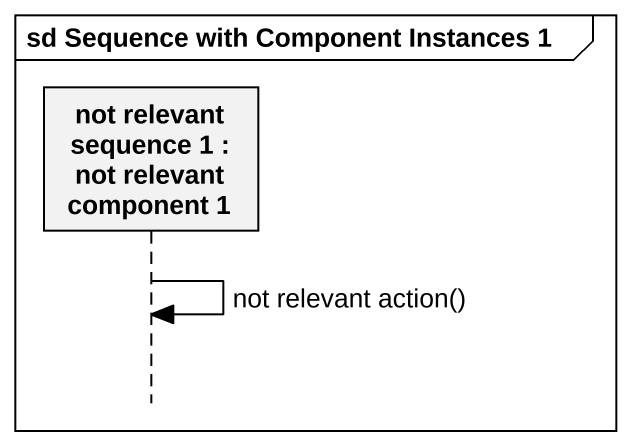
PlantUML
@startuml
mainframe sd Sequence with Component Instances 1
hide footbox
participant "not relevant sequence 1 : not relevant component 1" as not_relevant_sequence_1

not_relevant_sequence_1 -> not_relevant_sequence_1 : not relevant action()
@enduml
